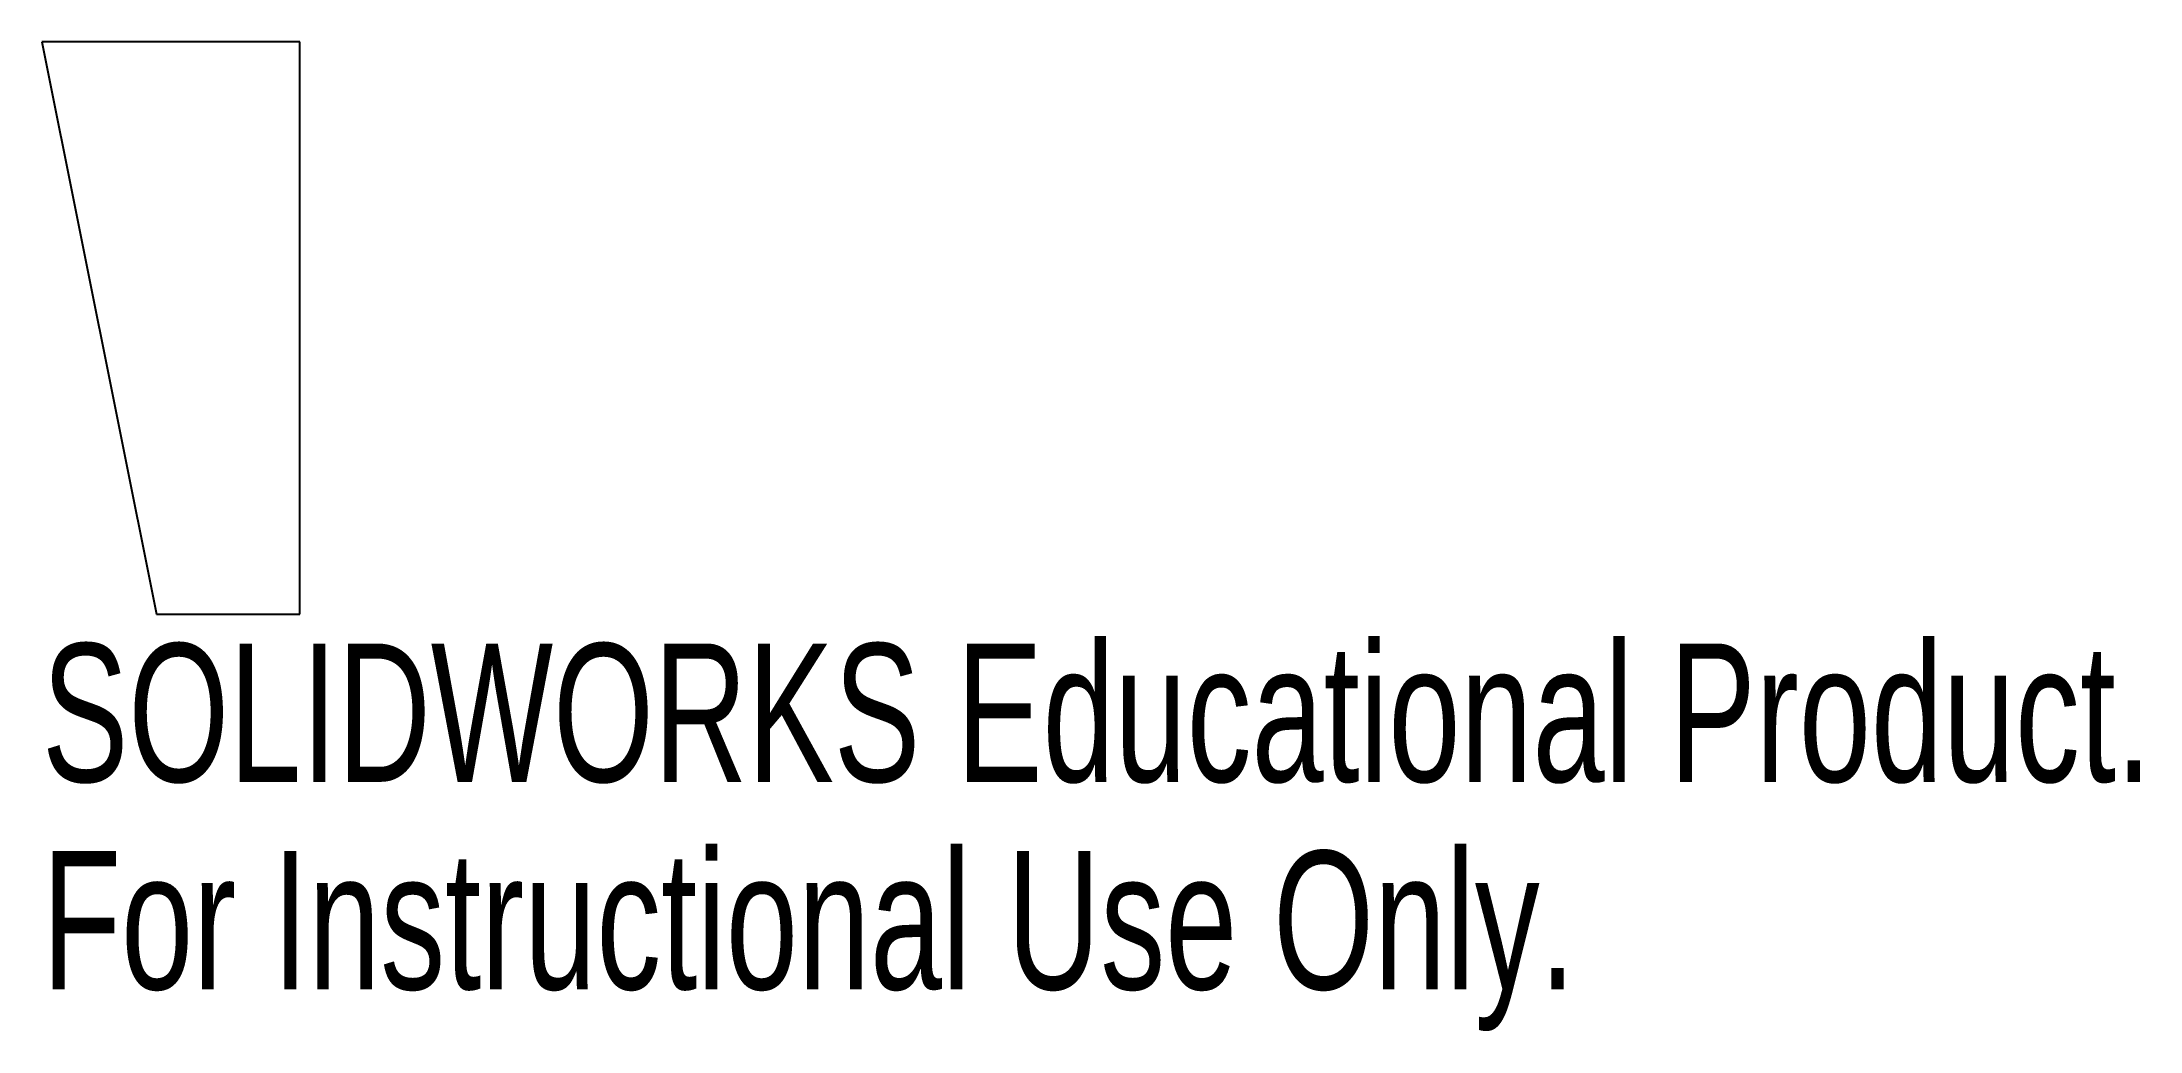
# Model space of a CAD drawing. Header units: millimetres. Extents: x -9 to 64.3, y -14.6 to 20.
import ezdxf

# ---------------------------------------------------------------- set-up
doc = ezdxf.new("R2010")
doc.units = ezdxf.units.MM
doc.styles.add('SLDTEXTSTYLE0', font='TXT', dxfattribs={"width": 0.7})

msp = doc.modelspace()

# ---------------------------------------------------------------- linework, layer by layer
at = {"color": 7, "linetype": 'Continuous', "lineweight": 25}
for p, q in [((-9, 20), (-5, 0)), ((0, 20), (-9, 20)), ((0, 0), (0, 20)), ((-5, 0), (0, 0))]:
    msp.add_line(p, q, dxfattribs=at)

# ---------------------------------------------------------------- texts
at = {"color": 7, "linetype": 'Continuous', "char_height": 4.83362, "attachment_point": 1, "style": 'SLDTEXTSTYLE0'}
for s, insert in [('SOLIDWORKS Educational Product.', (-9, -1.02)), ('For Instructional Use Only.', (-9, -8.27))]:
    msp.add_mtext(s, dxfattribs=dict(at, insert=insert))

doc.saveas('drawing.dxf')
